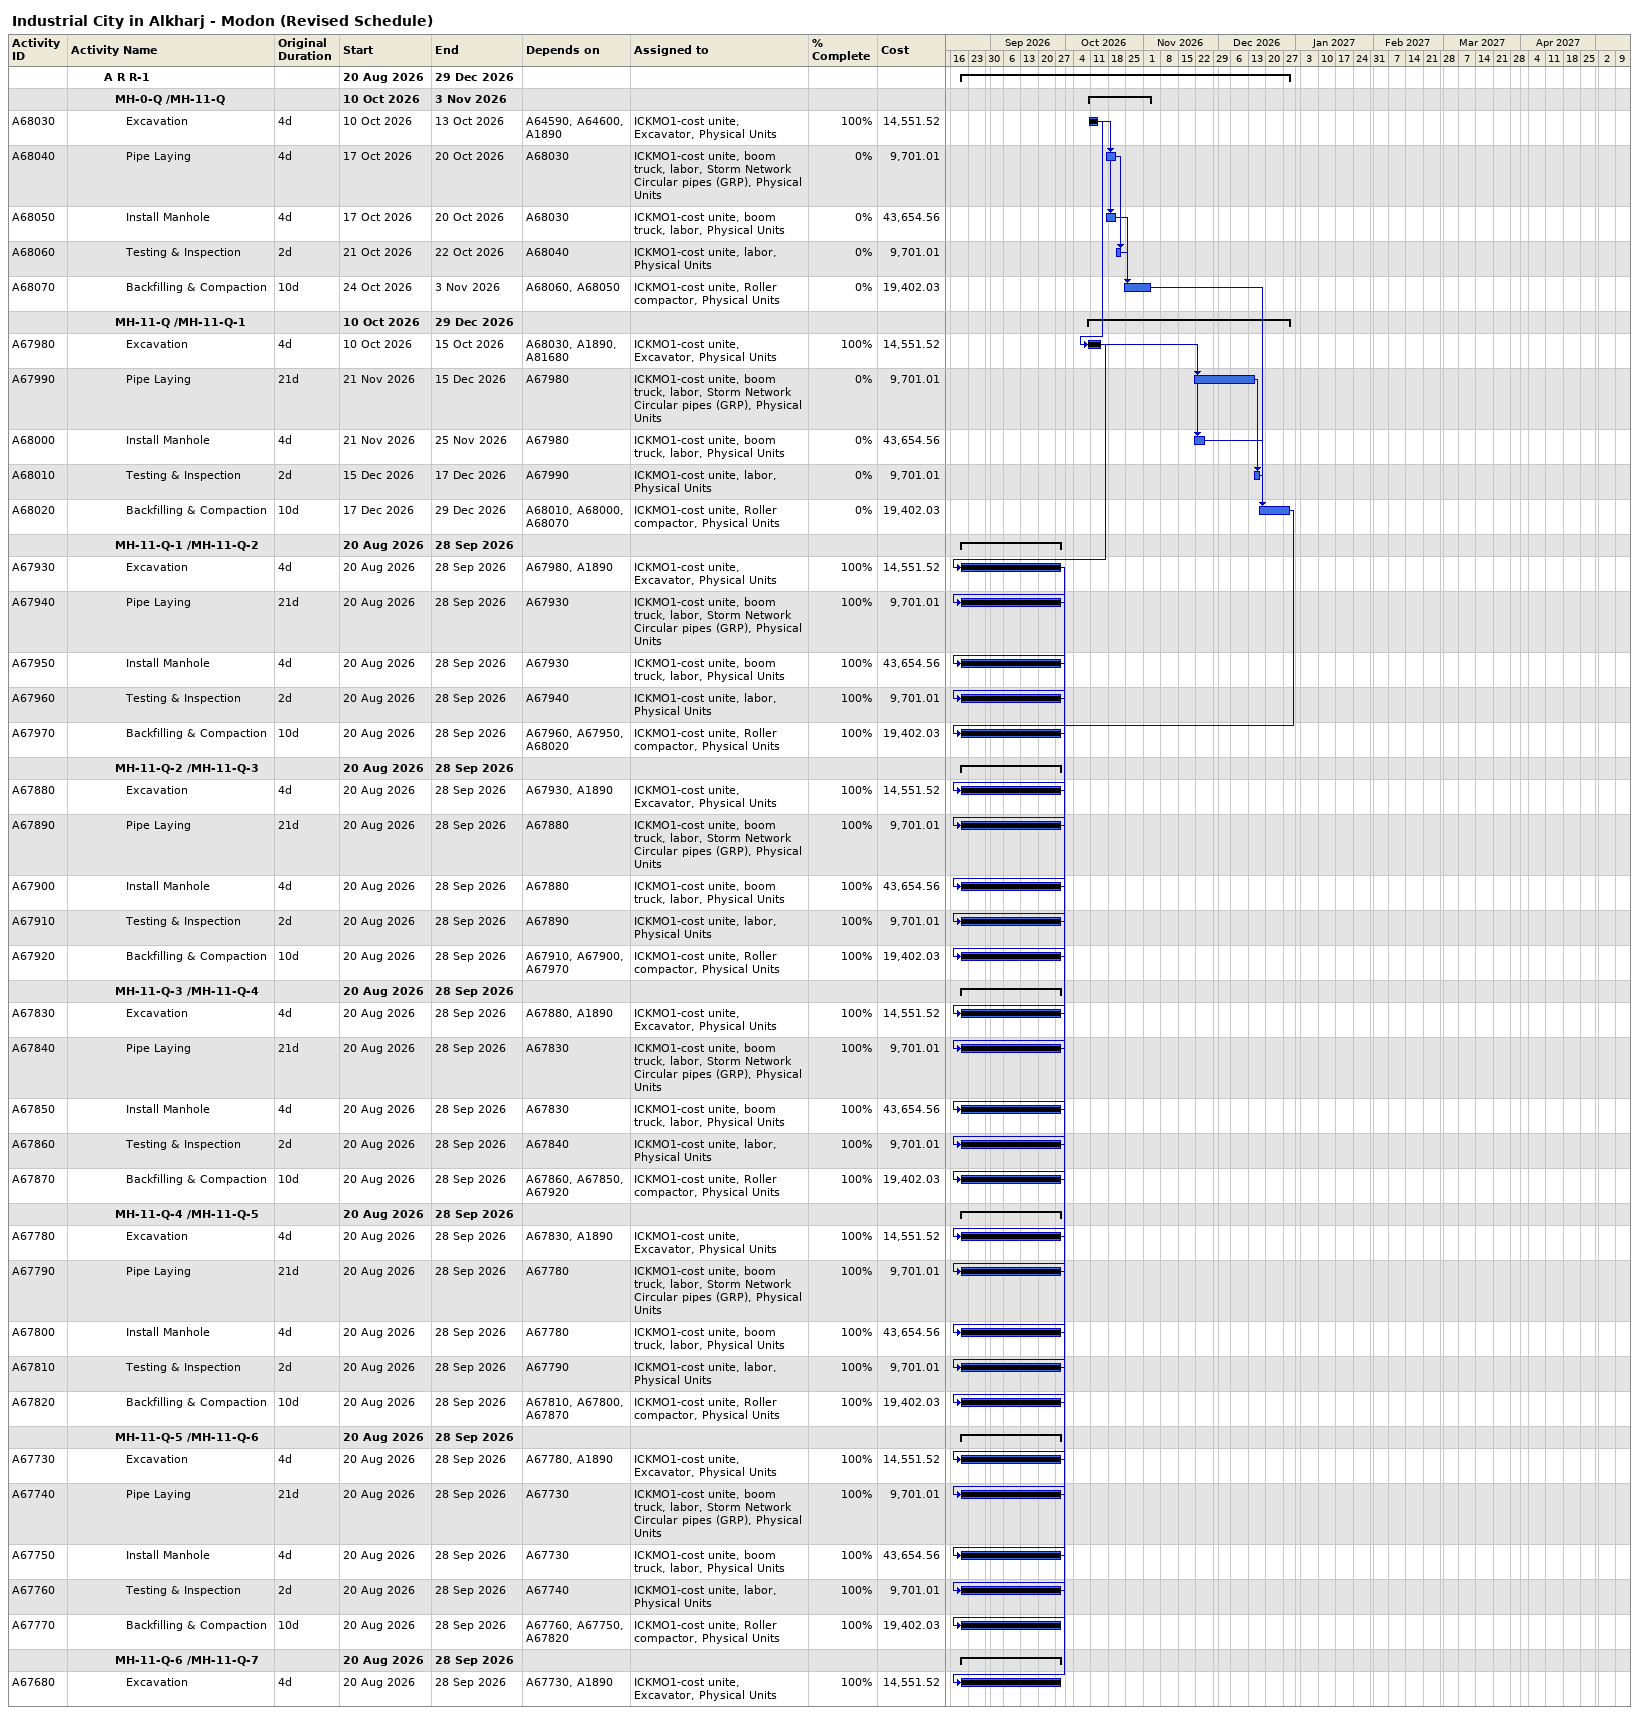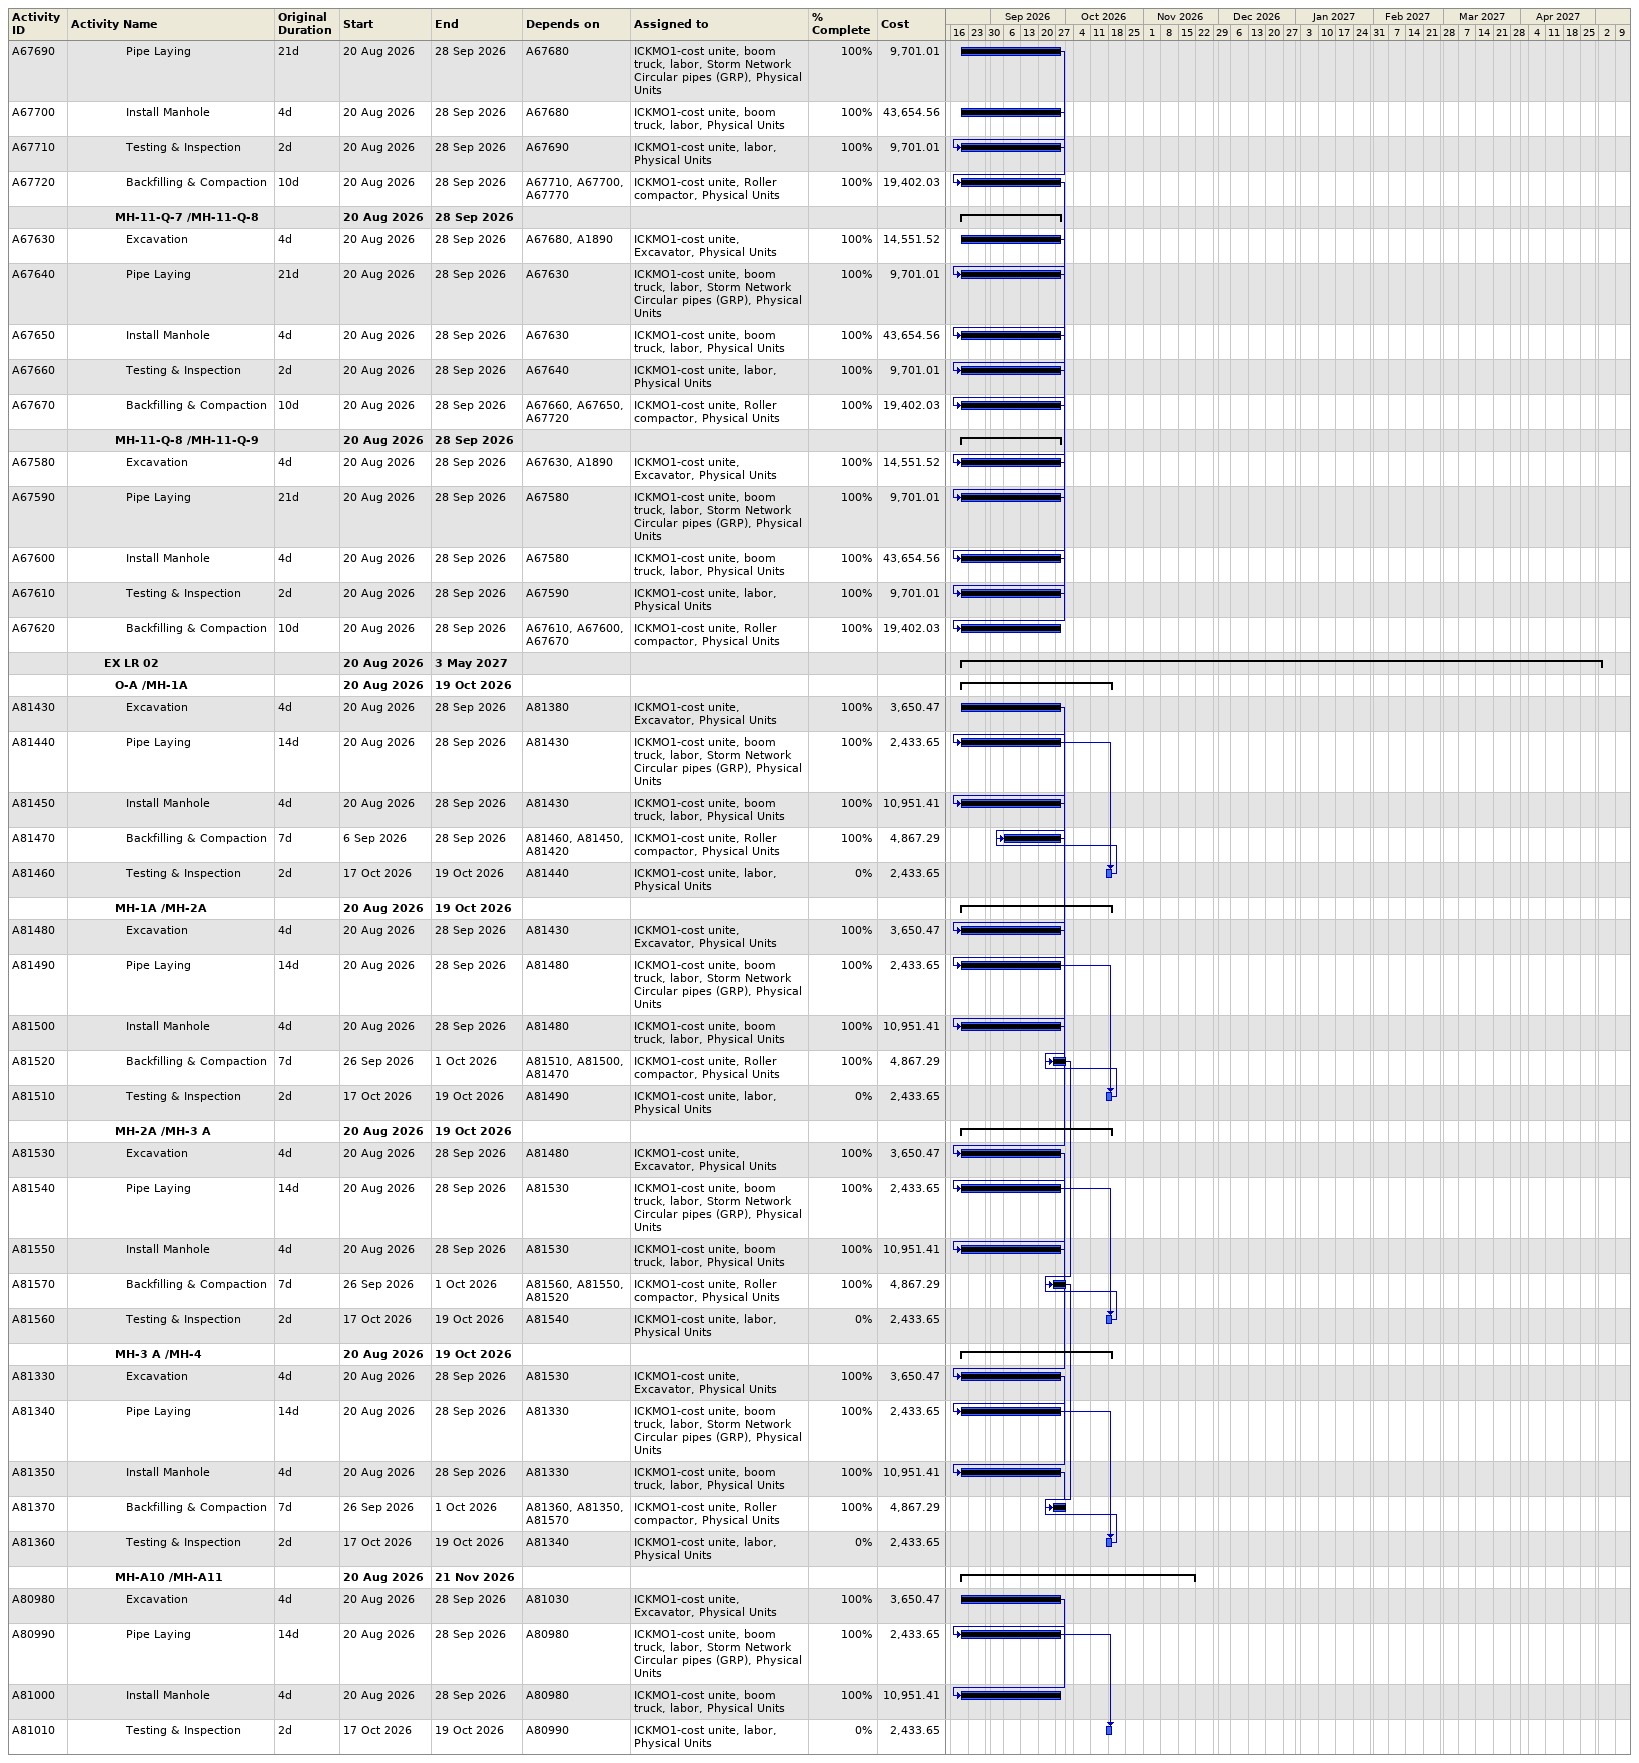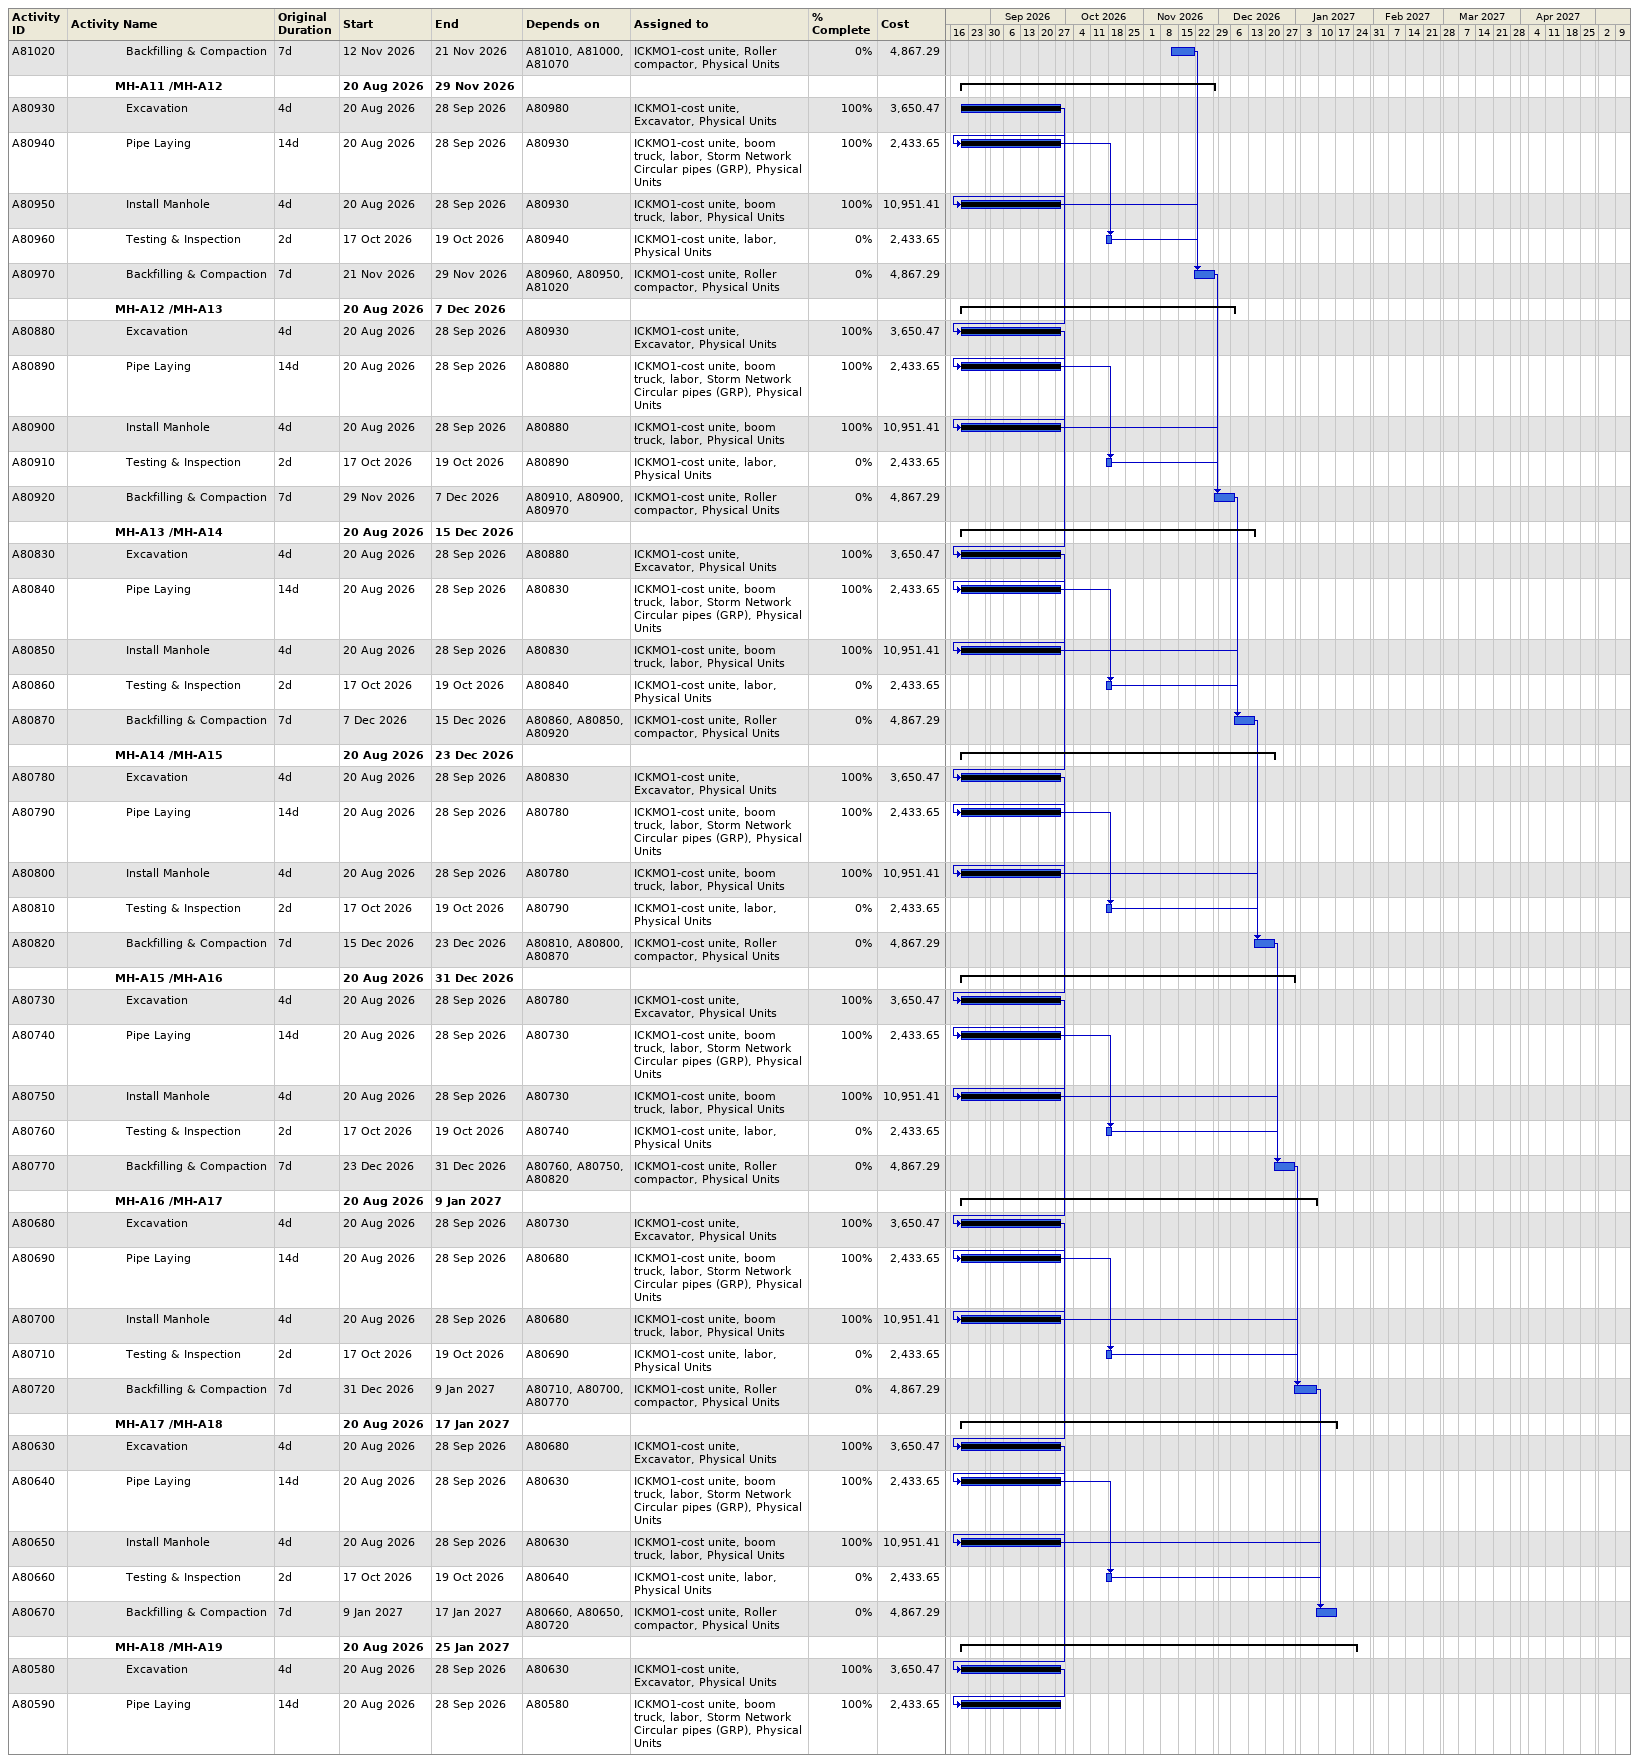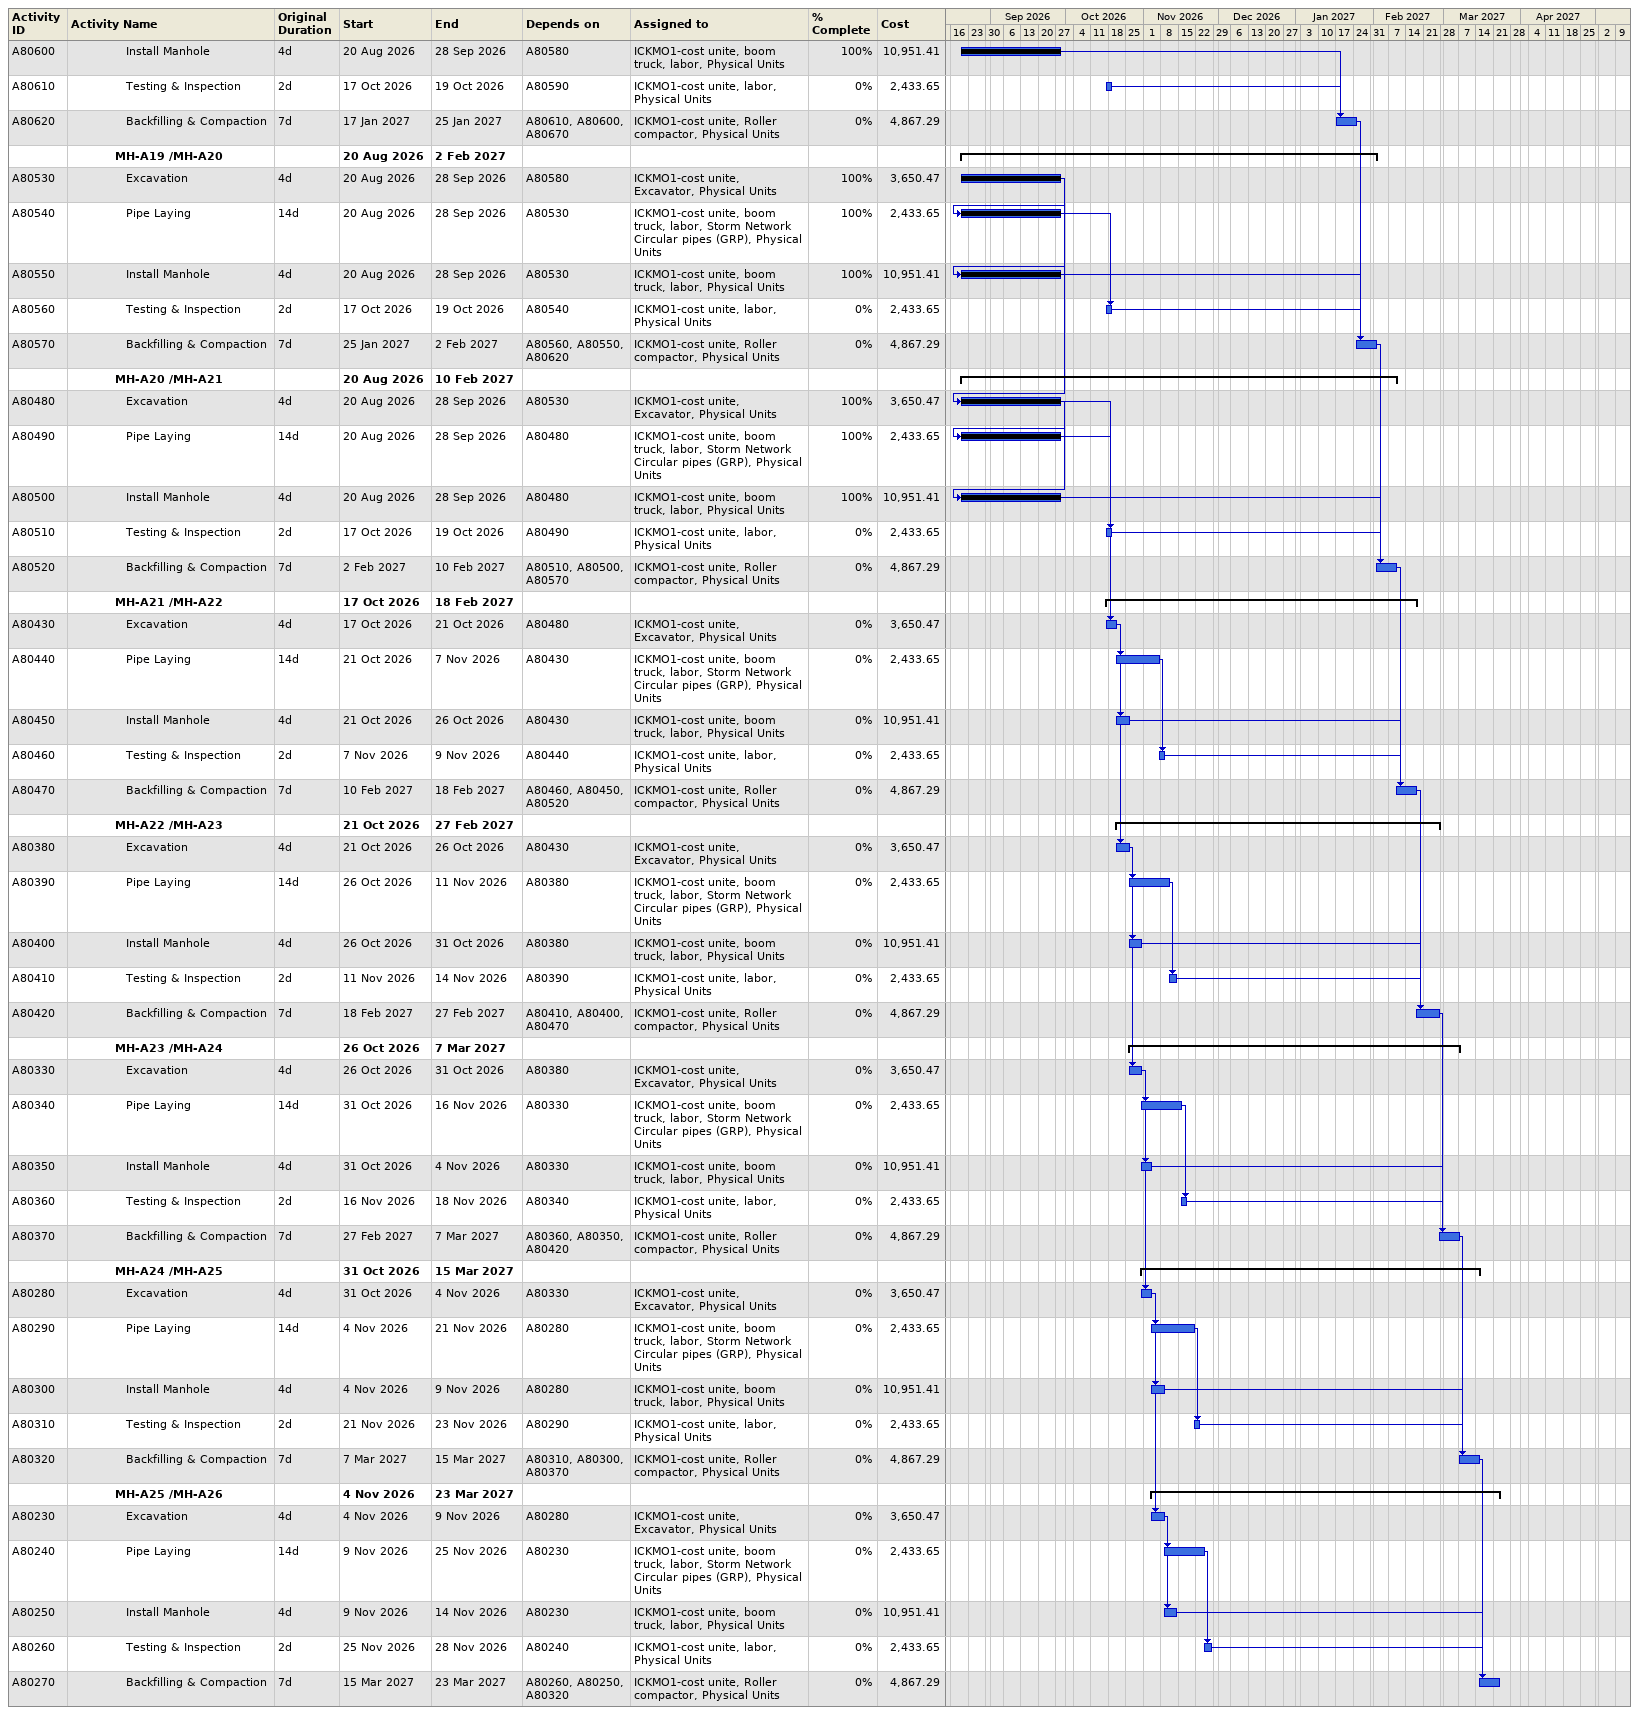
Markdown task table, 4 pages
Industrial City in Alkharj - Modon (Revised Schedule)

| ID | Level | Task | Original duration | Start | Finish | Predecessors | Resources | % complete | Cost |
|---|---|---|---|---|---|---|---|---|---|
|  | 4 | **A R R-1** |  | 2026-08-20 | 2026-12-29 |  |  |  |  |
|  | 5 | **MH-0-Q /MH-11-Q** |  | 2026-10-10 | 2026-11-03 |  |  |  |  |
| A68030 | 6 | Excavation | 4d | 2026-10-10 | 2026-10-13 | A64590, A64600, A1890 | ICKMO1-cost unite, Excavator, Physical Units | 100 | 14551.52 |
| A68040 | 6 | Pipe Laying | 4d | 2026-10-17 | 2026-10-20 | A68030 | ICKMO1-cost unite, boom truck, labor, Storm Network Circular pipes (GRP), Physical Units | 0 | 9701.01 |
| A68050 | 6 | Install Manhole | 4d | 2026-10-17 | 2026-10-20 | A68030 | ICKMO1-cost unite, boom truck, labor, Physical Units | 0 | 43654.56 |
| A68060 | 6 | Testing & Inspection | 2d | 2026-10-21 | 2026-10-22 | A68040 | ICKMO1-cost unite, labor, Physical Units | 0 | 9701.01 |
| A68070 | 6 | Backfilling & Compaction | 10d | 2026-10-24 | 2026-11-03 | A68060, A68050 | ICKMO1-cost unite, Roller compactor, Physical Units | 0 | 19402.03 |
|  | 5 | **MH-11-Q /MH-11-Q-1** |  | 2026-10-10 | 2026-12-29 |  |  |  |  |
| A67980 | 6 | Excavation | 4d | 2026-10-10 | 2026-10-15 | A68030, A1890, A81680 | ICKMO1-cost unite, Excavator, Physical Units | 100 | 14551.52 |
| A67990 | 6 | Pipe Laying | 21d | 2026-11-21 | 2026-12-15 | A67980 | ICKMO1-cost unite, boom truck, labor, Storm Network Circular pipes (GRP), Physical Units | 0 | 9701.01 |
| A68000 | 6 | Install Manhole | 4d | 2026-11-21 | 2026-11-25 | A67980 | ICKMO1-cost unite, boom truck, labor, Physical Units | 0 | 43654.56 |
| A68010 | 6 | Testing & Inspection | 2d | 2026-12-15 | 2026-12-17 | A67990 | ICKMO1-cost unite, labor, Physical Units | 0 | 9701.01 |
| A68020 | 6 | Backfilling & Compaction | 10d | 2026-12-17 | 2026-12-29 | A68010, A68000, A68070 | ICKMO1-cost unite, Roller compactor, Physical Units | 0 | 19402.03 |
|  | 5 | **MH-11-Q-1 /MH-11-Q-2** |  | 2026-08-20 | 2026-09-28 |  |  |  |  |
| A67930 | 6 | Excavation | 4d | 2026-08-20 | 2026-09-28 | A67980, A1890 | ICKMO1-cost unite, Excavator, Physical Units | 100 | 14551.52 |
| A67940 | 6 | Pipe Laying | 21d | 2026-08-20 | 2026-09-28 | A67930 | ICKMO1-cost unite, boom truck, labor, Storm Network Circular pipes (GRP), Physical Units | 100 | 9701.01 |
| A67950 | 6 | Install Manhole | 4d | 2026-08-20 | 2026-09-28 | A67930 | ICKMO1-cost unite, boom truck, labor, Physical Units | 100 | 43654.56 |
| A67960 | 6 | Testing & Inspection | 2d | 2026-08-20 | 2026-09-28 | A67940 | ICKMO1-cost unite, labor, Physical Units | 100 | 9701.01 |
| A67970 | 6 | Backfilling & Compaction | 10d | 2026-08-20 | 2026-09-28 | A67960, A67950, A68020 | ICKMO1-cost unite, Roller compactor, Physical Units | 100 | 19402.03 |
|  | 5 | **MH-11-Q-2 /MH-11-Q-3** |  | 2026-08-20 | 2026-09-28 |  |  |  |  |
| A67880 | 6 | Excavation | 4d | 2026-08-20 | 2026-09-28 | A67930, A1890 | ICKMO1-cost unite, Excavator, Physical Units | 100 | 14551.52 |
| A67890 | 6 | Pipe Laying | 21d | 2026-08-20 | 2026-09-28 | A67880 | ICKMO1-cost unite, boom truck, labor, Storm Network Circular pipes (GRP), Physical Units | 100 | 9701.01 |
| A67900 | 6 | Install Manhole | 4d | 2026-08-20 | 2026-09-28 | A67880 | ICKMO1-cost unite, boom truck, labor, Physical Units | 100 | 43654.56 |
| A67910 | 6 | Testing & Inspection | 2d | 2026-08-20 | 2026-09-28 | A67890 | ICKMO1-cost unite, labor, Physical Units | 100 | 9701.01 |
| A67920 | 6 | Backfilling & Compaction | 10d | 2026-08-20 | 2026-09-28 | A67910, A67900, A67970 | ICKMO1-cost unite, Roller compactor, Physical Units | 100 | 19402.03 |
|  | 5 | **MH-11-Q-3 /MH-11-Q-4** |  | 2026-08-20 | 2026-09-28 |  |  |  |  |
| A67830 | 6 | Excavation | 4d | 2026-08-20 | 2026-09-28 | A67880, A1890 | ICKMO1-cost unite, Excavator, Physical Units | 100 | 14551.52 |
| A67840 | 6 | Pipe Laying | 21d | 2026-08-20 | 2026-09-28 | A67830 | ICKMO1-cost unite, boom truck, labor, Storm Network Circular pipes (GRP), Physical Units | 100 | 9701.01 |
| A67850 | 6 | Install Manhole | 4d | 2026-08-20 | 2026-09-28 | A67830 | ICKMO1-cost unite, boom truck, labor, Physical Units | 100 | 43654.56 |
| A67860 | 6 | Testing & Inspection | 2d | 2026-08-20 | 2026-09-28 | A67840 | ICKMO1-cost unite, labor, Physical Units | 100 | 9701.01 |
| A67870 | 6 | Backfilling & Compaction | 10d | 2026-08-20 | 2026-09-28 | A67860, A67850, A67920 | ICKMO1-cost unite, Roller compactor, Physical Units | 100 | 19402.03 |
|  | 5 | **MH-11-Q-4 /MH-11-Q-5** |  | 2026-08-20 | 2026-09-28 |  |  |  |  |
| A67780 | 6 | Excavation | 4d | 2026-08-20 | 2026-09-28 | A67830, A1890 | ICKMO1-cost unite, Excavator, Physical Units | 100 | 14551.52 |
| A67790 | 6 | Pipe Laying | 21d | 2026-08-20 | 2026-09-28 | A67780 | ICKMO1-cost unite, boom truck, labor, Storm Network Circular pipes (GRP), Physical Units | 100 | 9701.01 |
| A67800 | 6 | Install Manhole | 4d | 2026-08-20 | 2026-09-28 | A67780 | ICKMO1-cost unite, boom truck, labor, Physical Units | 100 | 43654.56 |
| A67810 | 6 | Testing & Inspection | 2d | 2026-08-20 | 2026-09-28 | A67790 | ICKMO1-cost unite, labor, Physical Units | 100 | 9701.01 |
| A67820 | 6 | Backfilling & Compaction | 10d | 2026-08-20 | 2026-09-28 | A67810, A67800, A67870 | ICKMO1-cost unite, Roller compactor, Physical Units | 100 | 19402.03 |
|  | 5 | **MH-11-Q-5 /MH-11-Q-6** |  | 2026-08-20 | 2026-09-28 |  |  |  |  |
| A67730 | 6 | Excavation | 4d | 2026-08-20 | 2026-09-28 | A67780, A1890 | ICKMO1-cost unite, Excavator, Physical Units | 100 | 14551.52 |
| A67740 | 6 | Pipe Laying | 21d | 2026-08-20 | 2026-09-28 | A67730 | ICKMO1-cost unite, boom truck, labor, Storm Network Circular pipes (GRP), Physical Units | 100 | 9701.01 |
| A67750 | 6 | Install Manhole | 4d | 2026-08-20 | 2026-09-28 | A67730 | ICKMO1-cost unite, boom truck, labor, Physical Units | 100 | 43654.56 |
| A67760 | 6 | Testing & Inspection | 2d | 2026-08-20 | 2026-09-28 | A67740 | ICKMO1-cost unite, labor, Physical Units | 100 | 9701.01 |
| A67770 | 6 | Backfilling & Compaction | 10d | 2026-08-20 | 2026-09-28 | A67760, A67750, A67820 | ICKMO1-cost unite, Roller compactor, Physical Units | 100 | 19402.03 |
|  | 5 | **MH-11-Q-6 /MH-11-Q-7** |  | 2026-08-20 | 2026-09-28 |  |  |  |  |
| A67680 | 6 | Excavation | 4d | 2026-08-20 | 2026-09-28 | A67730, A1890 | ICKMO1-cost unite, Excavator, Physical Units | 100 | 14551.52 |
| A67690 | 6 | Pipe Laying | 21d | 2026-08-20 | 2026-09-28 | A67680 | ICKMO1-cost unite, boom truck, labor, Storm Network Circular pipes (GRP), Physical Units | 100 | 9701.01 |
| A67700 | 6 | Install Manhole | 4d | 2026-08-20 | 2026-09-28 | A67680 | ICKMO1-cost unite, boom truck, labor, Physical Units | 100 | 43654.56 |
| A67710 | 6 | Testing & Inspection | 2d | 2026-08-20 | 2026-09-28 | A67690 | ICKMO1-cost unite, labor, Physical Units | 100 | 9701.01 |
| A67720 | 6 | Backfilling & Compaction | 10d | 2026-08-20 | 2026-09-28 | A67710, A67700, A67770 | ICKMO1-cost unite, Roller compactor, Physical Units | 100 | 19402.03 |
|  | 5 | **MH-11-Q-7 /MH-11-Q-8** |  | 2026-08-20 | 2026-09-28 |  |  |  |  |
| A67630 | 6 | Excavation | 4d | 2026-08-20 | 2026-09-28 | A67680, A1890 | ICKMO1-cost unite, Excavator, Physical Units | 100 | 14551.52 |
| A67640 | 6 | Pipe Laying | 21d | 2026-08-20 | 2026-09-28 | A67630 | ICKMO1-cost unite, boom truck, labor, Storm Network Circular pipes (GRP), Physical Units | 100 | 9701.01 |
| A67650 | 6 | Install Manhole | 4d | 2026-08-20 | 2026-09-28 | A67630 | ICKMO1-cost unite, boom truck, labor, Physical Units | 100 | 43654.56 |
| A67660 | 6 | Testing & Inspection | 2d | 2026-08-20 | 2026-09-28 | A67640 | ICKMO1-cost unite, labor, Physical Units | 100 | 9701.01 |
| A67670 | 6 | Backfilling & Compaction | 10d | 2026-08-20 | 2026-09-28 | A67660, A67650, A67720 | ICKMO1-cost unite, Roller compactor, Physical Units | 100 | 19402.03 |
|  | 5 | **MH-11-Q-8 /MH-11-Q-9** |  | 2026-08-20 | 2026-09-28 |  |  |  |  |
| A67580 | 6 | Excavation | 4d | 2026-08-20 | 2026-09-28 | A67630, A1890 | ICKMO1-cost unite, Excavator, Physical Units | 100 | 14551.52 |
| A67590 | 6 | Pipe Laying | 21d | 2026-08-20 | 2026-09-28 | A67580 | ICKMO1-cost unite, boom truck, labor, Storm Network Circular pipes (GRP), Physical Units | 100 | 9701.01 |
| A67600 | 6 | Install Manhole | 4d | 2026-08-20 | 2026-09-28 | A67580 | ICKMO1-cost unite, boom truck, labor, Physical Units | 100 | 43654.56 |
| A67610 | 6 | Testing & Inspection | 2d | 2026-08-20 | 2026-09-28 | A67590 | ICKMO1-cost unite, labor, Physical Units | 100 | 9701.01 |
| A67620 | 6 | Backfilling & Compaction | 10d | 2026-08-20 | 2026-09-28 | A67610, A67600, A67670 | ICKMO1-cost unite, Roller compactor, Physical Units | 100 | 19402.03 |
|  | 4 | **EX LR 02** |  | 2026-08-20 | 2027-05-03 |  |  |  |  |
|  | 5 | **O-A /MH-1A** |  | 2026-08-20 | 2026-10-19 |  |  |  |  |
| A81430 | 6 | Excavation | 4d | 2026-08-20 | 2026-09-28 | A81380 | ICKMO1-cost unite, Excavator, Physical Units | 100 | 3650.47 |
| A81440 | 6 | Pipe Laying | 14d | 2026-08-20 | 2026-09-28 | A81430 | ICKMO1-cost unite, boom truck, labor, Storm Network Circular pipes (GRP), Physical Units | 100 | 2433.65 |
| A81450 | 6 | Install Manhole | 4d | 2026-08-20 | 2026-09-28 | A81430 | ICKMO1-cost unite, boom truck, labor, Physical Units | 100 | 10951.41 |
| A81470 | 6 | Backfilling & Compaction | 7d | 2026-09-06 | 2026-09-28 | A81460, A81450, A81420 | ICKMO1-cost unite, Roller compactor, Physical Units | 100 | 4867.29 |
| A81460 | 6 | Testing & Inspection | 2d | 2026-10-17 | 2026-10-19 | A81440 | ICKMO1-cost unite, labor, Physical Units | 0 | 2433.65 |
|  | 5 | **MH-1A /MH-2A** |  | 2026-08-20 | 2026-10-19 |  |  |  |  |
| A81480 | 6 | Excavation | 4d | 2026-08-20 | 2026-09-28 | A81430 | ICKMO1-cost unite, Excavator, Physical Units | 100 | 3650.47 |
| A81490 | 6 | Pipe Laying | 14d | 2026-08-20 | 2026-09-28 | A81480 | ICKMO1-cost unite, boom truck, labor, Storm Network Circular pipes (GRP), Physical Units | 100 | 2433.65 |
| A81500 | 6 | Install Manhole | 4d | 2026-08-20 | 2026-09-28 | A81480 | ICKMO1-cost unite, boom truck, labor, Physical Units | 100 | 10951.41 |
| A81520 | 6 | Backfilling & Compaction | 7d | 2026-09-26 | 2026-10-01 | A81510, A81500, A81470 | ICKMO1-cost unite, Roller compactor, Physical Units | 100 | 4867.29 |
| A81510 | 6 | Testing & Inspection | 2d | 2026-10-17 | 2026-10-19 | A81490 | ICKMO1-cost unite, labor, Physical Units | 0 | 2433.65 |
|  | 5 | **MH-2A /MH-3 A** |  | 2026-08-20 | 2026-10-19 |  |  |  |  |
| A81530 | 6 | Excavation | 4d | 2026-08-20 | 2026-09-28 | A81480 | ICKMO1-cost unite, Excavator, Physical Units | 100 | 3650.47 |
| A81540 | 6 | Pipe Laying | 14d | 2026-08-20 | 2026-09-28 | A81530 | ICKMO1-cost unite, boom truck, labor, Storm Network Circular pipes (GRP), Physical Units | 100 | 2433.65 |
| A81550 | 6 | Install Manhole | 4d | 2026-08-20 | 2026-09-28 | A81530 | ICKMO1-cost unite, boom truck, labor, Physical Units | 100 | 10951.41 |
| A81570 | 6 | Backfilling & Compaction | 7d | 2026-09-26 | 2026-10-01 | A81560, A81550, A81520 | ICKMO1-cost unite, Roller compactor, Physical Units | 100 | 4867.29 |
| A81560 | 6 | Testing & Inspection | 2d | 2026-10-17 | 2026-10-19 | A81540 | ICKMO1-cost unite, labor, Physical Units | 0 | 2433.65 |
|  | 5 | **MH-3 A /MH-4** |  | 2026-08-20 | 2026-10-19 |  |  |  |  |
| A81330 | 6 | Excavation | 4d | 2026-08-20 | 2026-09-28 | A81530 | ICKMO1-cost unite, Excavator, Physical Units | 100 | 3650.47 |
| A81340 | 6 | Pipe Laying | 14d | 2026-08-20 | 2026-09-28 | A81330 | ICKMO1-cost unite, boom truck, labor, Storm Network Circular pipes (GRP), Physical Units | 100 | 2433.65 |
| A81350 | 6 | Install Manhole | 4d | 2026-08-20 | 2026-09-28 | A81330 | ICKMO1-cost unite, boom truck, labor, Physical Units | 100 | 10951.41 |
| A81370 | 6 | Backfilling & Compaction | 7d | 2026-09-26 | 2026-10-01 | A81360, A81350, A81570 | ICKMO1-cost unite, Roller compactor, Physical Units | 100 | 4867.29 |
| A81360 | 6 | Testing & Inspection | 2d | 2026-10-17 | 2026-10-19 | A81340 | ICKMO1-cost unite, labor, Physical Units | 0 | 2433.65 |
|  | 5 | **MH-A10 /MH-A11** |  | 2026-08-20 | 2026-11-21 |  |  |  |  |
| A80980 | 6 | Excavation | 4d | 2026-08-20 | 2026-09-28 | A81030 | ICKMO1-cost unite, Excavator, Physical Units | 100 | 3650.47 |
| A80990 | 6 | Pipe Laying | 14d | 2026-08-20 | 2026-09-28 | A80980 | ICKMO1-cost unite, boom truck, labor, Storm Network Circular pipes (GRP), Physical Units | 100 | 2433.65 |
| A81000 | 6 | Install Manhole | 4d | 2026-08-20 | 2026-09-28 | A80980 | ICKMO1-cost unite, boom truck, labor, Physical Units | 100 | 10951.41 |
| A81010 | 6 | Testing & Inspection | 2d | 2026-10-17 | 2026-10-19 | A80990 | ICKMO1-cost unite, labor, Physical Units | 0 | 2433.65 |
| A81020 | 6 | Backfilling & Compaction | 7d | 2026-11-12 | 2026-11-21 | A81010, A81000, A81070 | ICKMO1-cost unite, Roller compactor, Physical Units | 0 | 4867.29 |
|  | 5 | **MH-A11 /MH-A12** |  | 2026-08-20 | 2026-11-29 |  |  |  |  |
| A80930 | 6 | Excavation | 4d | 2026-08-20 | 2026-09-28 | A80980 | ICKMO1-cost unite, Excavator, Physical Units | 100 | 3650.47 |
| A80940 | 6 | Pipe Laying | 14d | 2026-08-20 | 2026-09-28 | A80930 | ICKMO1-cost unite, boom truck, labor, Storm Network Circular pipes (GRP), Physical Units | 100 | 2433.65 |
| A80950 | 6 | Install Manhole | 4d | 2026-08-20 | 2026-09-28 | A80930 | ICKMO1-cost unite, boom truck, labor, Physical Units | 100 | 10951.41 |
| A80960 | 6 | Testing & Inspection | 2d | 2026-10-17 | 2026-10-19 | A80940 | ICKMO1-cost unite, labor, Physical Units | 0 | 2433.65 |
| A80970 | 6 | Backfilling & Compaction | 7d | 2026-11-21 | 2026-11-29 | A80960, A80950, A81020 | ICKMO1-cost unite, Roller compactor, Physical Units | 0 | 4867.29 |
|  | 5 | **MH-A12 /MH-A13** |  | 2026-08-20 | 2026-12-07 |  |  |  |  |
| A80880 | 6 | Excavation | 4d | 2026-08-20 | 2026-09-28 | A80930 | ICKMO1-cost unite, Excavator, Physical Units | 100 | 3650.47 |
| A80890 | 6 | Pipe Laying | 14d | 2026-08-20 | 2026-09-28 | A80880 | ICKMO1-cost unite, boom truck, labor, Storm Network Circular pipes (GRP), Physical Units | 100 | 2433.65 |
| A80900 | 6 | Install Manhole | 4d | 2026-08-20 | 2026-09-28 | A80880 | ICKMO1-cost unite, boom truck, labor, Physical Units | 100 | 10951.41 |
| A80910 | 6 | Testing & Inspection | 2d | 2026-10-17 | 2026-10-19 | A80890 | ICKMO1-cost unite, labor, Physical Units | 0 | 2433.65 |
| A80920 | 6 | Backfilling & Compaction | 7d | 2026-11-29 | 2026-12-07 | A80910, A80900, A80970 | ICKMO1-cost unite, Roller compactor, Physical Units | 0 | 4867.29 |
|  | 5 | **MH-A13 /MH-A14** |  | 2026-08-20 | 2026-12-15 |  |  |  |  |
| A80830 | 6 | Excavation | 4d | 2026-08-20 | 2026-09-28 | A80880 | ICKMO1-cost unite, Excavator, Physical Units | 100 | 3650.47 |
| A80840 | 6 | Pipe Laying | 14d | 2026-08-20 | 2026-09-28 | A80830 | ICKMO1-cost unite, boom truck, labor, Storm Network Circular pipes (GRP), Physical Units | 100 | 2433.65 |
| A80850 | 6 | Install Manhole | 4d | 2026-08-20 | 2026-09-28 | A80830 | ICKMO1-cost unite, boom truck, labor, Physical Units | 100 | 10951.41 |
| A80860 | 6 | Testing & Inspection | 2d | 2026-10-17 | 2026-10-19 | A80840 | ICKMO1-cost unite, labor, Physical Units | 0 | 2433.65 |
| A80870 | 6 | Backfilling & Compaction | 7d | 2026-12-07 | 2026-12-15 | A80860, A80850, A80920 | ICKMO1-cost unite, Roller compactor, Physical Units | 0 | 4867.29 |
|  | 5 | **MH-A14 /MH-A15** |  | 2026-08-20 | 2026-12-23 |  |  |  |  |
| A80780 | 6 | Excavation | 4d | 2026-08-20 | 2026-09-28 | A80830 | ICKMO1-cost unite, Excavator, Physical Units | 100 | 3650.47 |
| A80790 | 6 | Pipe Laying | 14d | 2026-08-20 | 2026-09-28 | A80780 | ICKMO1-cost unite, boom truck, labor, Storm Network Circular pipes (GRP), Physical Units | 100 | 2433.65 |
| A80800 | 6 | Install Manhole | 4d | 2026-08-20 | 2026-09-28 | A80780 | ICKMO1-cost unite, boom truck, labor, Physical Units | 100 | 10951.41 |
| A80810 | 6 | Testing & Inspection | 2d | 2026-10-17 | 2026-10-19 | A80790 | ICKMO1-cost unite, labor, Physical Units | 0 | 2433.65 |
| A80820 | 6 | Backfilling & Compaction | 7d | 2026-12-15 | 2026-12-23 | A80810, A80800, A80870 | ICKMO1-cost unite, Roller compactor, Physical Units | 0 | 4867.29 |
|  | 5 | **MH-A15 /MH-A16** |  | 2026-08-20 | 2026-12-31 |  |  |  |  |
| A80730 | 6 | Excavation | 4d | 2026-08-20 | 2026-09-28 | A80780 | ICKMO1-cost unite, Excavator, Physical Units | 100 | 3650.47 |
| A80740 | 6 | Pipe Laying | 14d | 2026-08-20 | 2026-09-28 | A80730 | ICKMO1-cost unite, boom truck, labor, Storm Network Circular pipes (GRP), Physical Units | 100 | 2433.65 |
| A80750 | 6 | Install Manhole | 4d | 2026-08-20 | 2026-09-28 | A80730 | ICKMO1-cost unite, boom truck, labor, Physical Units | 100 | 10951.41 |
| A80760 | 6 | Testing & Inspection | 2d | 2026-10-17 | 2026-10-19 | A80740 | ICKMO1-cost unite, labor, Physical Units | 0 | 2433.65 |
| A80770 | 6 | Backfilling & Compaction | 7d | 2026-12-23 | 2026-12-31 | A80760, A80750, A80820 | ICKMO1-cost unite, Roller compactor, Physical Units | 0 | 4867.29 |
|  | 5 | **MH-A16 /MH-A17** |  | 2026-08-20 | 2027-01-09 |  |  |  |  |
| A80680 | 6 | Excavation | 4d | 2026-08-20 | 2026-09-28 | A80730 | ICKMO1-cost unite, Excavator, Physical Units | 100 | 3650.47 |
| A80690 | 6 | Pipe Laying | 14d | 2026-08-20 | 2026-09-28 | A80680 | ICKMO1-cost unite, boom truck, labor, Storm Network Circular pipes (GRP), Physical Units | 100 | 2433.65 |
| A80700 | 6 | Install Manhole | 4d | 2026-08-20 | 2026-09-28 | A80680 | ICKMO1-cost unite, boom truck, labor, Physical Units | 100 | 10951.41 |
| A80710 | 6 | Testing & Inspection | 2d | 2026-10-17 | 2026-10-19 | A80690 | ICKMO1-cost unite, labor, Physical Units | 0 | 2433.65 |
| A80720 | 6 | Backfilling & Compaction | 7d | 2026-12-31 | 2027-01-09 | A80710, A80700, A80770 | ICKMO1-cost unite, Roller compactor, Physical Units | 0 | 4867.29 |
|  | 5 | **MH-A17 /MH-A18** |  | 2026-08-20 | 2027-01-17 |  |  |  |  |
| A80630 | 6 | Excavation | 4d | 2026-08-20 | 2026-09-28 | A80680 | ICKMO1-cost unite, Excavator, Physical Units | 100 | 3650.47 |
| A80640 | 6 | Pipe Laying | 14d | 2026-08-20 | 2026-09-28 | A80630 | ICKMO1-cost unite, boom truck, labor, Storm Network Circular pipes (GRP), Physical Units | 100 | 2433.65 |
| A80650 | 6 | Install Manhole | 4d | 2026-08-20 | 2026-09-28 | A80630 | ICKMO1-cost unite, boom truck, labor, Physical Units | 100 | 10951.41 |
| A80660 | 6 | Testing & Inspection | 2d | 2026-10-17 | 2026-10-19 | A80640 | ICKMO1-cost unite, labor, Physical Units | 0 | 2433.65 |
| A80670 | 6 | Backfilling & Compaction | 7d | 2027-01-09 | 2027-01-17 | A80660, A80650, A80720 | ICKMO1-cost unite, Roller compactor, Physical Units | 0 | 4867.29 |
|  | 5 | **MH-A18 /MH-A19** |  | 2026-08-20 | 2027-01-25 |  |  |  |  |
| A80580 | 6 | Excavation | 4d | 2026-08-20 | 2026-09-28 | A80630 | ICKMO1-cost unite, Excavator, Physical Units | 100 | 3650.47 |
| A80590 | 6 | Pipe Laying | 14d | 2026-08-20 | 2026-09-28 | A80580 | ICKMO1-cost unite, boom truck, labor, Storm Network Circular pipes (GRP), Physical Units | 100 | 2433.65 |
| A80600 | 6 | Install Manhole | 4d | 2026-08-20 | 2026-09-28 | A80580 | ICKMO1-cost unite, boom truck, labor, Physical Units | 100 | 10951.41 |
| A80610 | 6 | Testing & Inspection | 2d | 2026-10-17 | 2026-10-19 | A80590 | ICKMO1-cost unite, labor, Physical Units | 0 | 2433.65 |
| A80620 | 6 | Backfilling & Compaction | 7d | 2027-01-17 | 2027-01-25 | A80610, A80600, A80670 | ICKMO1-cost unite, Roller compactor, Physical Units | 0 | 4867.29 |
|  | 5 | **MH-A19 /MH-A20** |  | 2026-08-20 | 2027-02-02 |  |  |  |  |
| A80530 | 6 | Excavation | 4d | 2026-08-20 | 2026-09-28 | A80580 | ICKMO1-cost unite, Excavator, Physical Units | 100 | 3650.47 |
| A80540 | 6 | Pipe Laying | 14d | 2026-08-20 | 2026-09-28 | A80530 | ICKMO1-cost unite, boom truck, labor, Storm Network Circular pipes (GRP), Physical Units | 100 | 2433.65 |
| A80550 | 6 | Install Manhole | 4d | 2026-08-20 | 2026-09-28 | A80530 | ICKMO1-cost unite, boom truck, labor, Physical Units | 100 | 10951.41 |
| A80560 | 6 | Testing & Inspection | 2d | 2026-10-17 | 2026-10-19 | A80540 | ICKMO1-cost unite, labor, Physical Units | 0 | 2433.65 |
| A80570 | 6 | Backfilling & Compaction | 7d | 2027-01-25 | 2027-02-02 | A80560, A80550, A80620 | ICKMO1-cost unite, Roller compactor, Physical Units | 0 | 4867.29 |
|  | 5 | **MH-A20 /MH-A21** |  | 2026-08-20 | 2027-02-10 |  |  |  |  |
| A80480 | 6 | Excavation | 4d | 2026-08-20 | 2026-09-28 | A80530 | ICKMO1-cost unite, Excavator, Physical Units | 100 | 3650.47 |
| A80490 | 6 | Pipe Laying | 14d | 2026-08-20 | 2026-09-28 | A80480 | ICKMO1-cost unite, boom truck, labor, Storm Network Circular pipes (GRP), Physical Units | 100 | 2433.65 |
| A80500 | 6 | Install Manhole | 4d | 2026-08-20 | 2026-09-28 | A80480 | ICKMO1-cost unite, boom truck, labor, Physical Units | 100 | 10951.41 |
| A80510 | 6 | Testing & Inspection | 2d | 2026-10-17 | 2026-10-19 | A80490 | ICKMO1-cost unite, labor, Physical Units | 0 | 2433.65 |
| A80520 | 6 | Backfilling & Compaction | 7d | 2027-02-02 | 2027-02-10 | A80510, A80500, A80570 | ICKMO1-cost unite, Roller compactor, Physical Units | 0 | 4867.29 |
|  | 5 | **MH-A21 /MH-A22** |  | 2026-10-17 | 2027-02-18 |  |  |  |  |
| A80430 | 6 | Excavation | 4d | 2026-10-17 | 2026-10-21 | A80480 | ICKMO1-cost unite, Excavator, Physical Units | 0 | 3650.47 |
| A80440 | 6 | Pipe Laying | 14d | 2026-10-21 | 2026-11-07 | A80430 | ICKMO1-cost unite, boom truck, labor, Storm Network Circular pipes (GRP), Physical Units | 0 | 2433.65 |
| A80450 | 6 | Install Manhole | 4d | 2026-10-21 | 2026-10-26 | A80430 | ICKMO1-cost unite, boom truck, labor, Physical Units | 0 | 10951.41 |
| A80460 | 6 | Testing & Inspection | 2d | 2026-11-07 | 2026-11-09 | A80440 | ICKMO1-cost unite, labor, Physical Units | 0 | 2433.65 |
| A80470 | 6 | Backfilling & Compaction | 7d | 2027-02-10 | 2027-02-18 | A80460, A80450, A80520 | ICKMO1-cost unite, Roller compactor, Physical Units | 0 | 4867.29 |
|  | 5 | **MH-A22 /MH-A23** |  | 2026-10-21 | 2027-02-27 |  |  |  |  |
| A80380 | 6 | Excavation | 4d | 2026-10-21 | 2026-10-26 | A80430 | ICKMO1-cost unite, Excavator, Physical Units | 0 | 3650.47 |
| A80390 | 6 | Pipe Laying | 14d | 2026-10-26 | 2026-11-11 | A80380 | ICKMO1-cost unite, boom truck, labor, Storm Network Circular pipes (GRP), Physical Units | 0 | 2433.65 |
| A80400 | 6 | Install Manhole | 4d | 2026-10-26 | 2026-10-31 | A80380 | ICKMO1-cost unite, boom truck, labor, Physical Units | 0 | 10951.41 |
| A80410 | 6 | Testing & Inspection | 2d | 2026-11-11 | 2026-11-14 | A80390 | ICKMO1-cost unite, labor, Physical Units | 0 | 2433.65 |
| A80420 | 6 | Backfilling & Compaction | 7d | 2027-02-18 | 2027-02-27 | A80410, A80400, A80470 | ICKMO1-cost unite, Roller compactor, Physical Units | 0 | 4867.29 |
|  | 5 | **MH-A23 /MH-A24** |  | 2026-10-26 | 2027-03-07 |  |  |  |  |
| A80330 | 6 | Excavation | 4d | 2026-10-26 | 2026-10-31 | A80380 | ICKMO1-cost unite, Excavator, Physical Units | 0 | 3650.47 |
| A80340 | 6 | Pipe Laying | 14d | 2026-10-31 | 2026-11-16 | A80330 | ICKMO1-cost unite, boom truck, labor, Storm Network Circular pipes (GRP), Physical Units | 0 | 2433.65 |
| A80350 | 6 | Install Manhole | 4d | 2026-10-31 | 2026-11-04 | A80330 | ICKMO1-cost unite, boom truck, labor, Physical Units | 0 | 10951.41 |
| A80360 | 6 | Testing & Inspection | 2d | 2026-11-16 | 2026-11-18 | A80340 | ICKMO1-cost unite, labor, Physical Units | 0 | 2433.65 |
| A80370 | 6 | Backfilling & Compaction | 7d | 2027-02-27 | 2027-03-07 | A80360, A80350, A80420 | ICKMO1-cost unite, Roller compactor, Physical Units | 0 | 4867.29 |
|  | 5 | **MH-A24 /MH-A25** |  | 2026-10-31 | 2027-03-15 |  |  |  |  |
| A80280 | 6 | Excavation | 4d | 2026-10-31 | 2026-11-04 | A80330 | ICKMO1-cost unite, Excavator, Physical Units | 0 | 3650.47 |
| A80290 | 6 | Pipe Laying | 14d | 2026-11-04 | 2026-11-21 | A80280 | ICKMO1-cost unite, boom truck, labor, Storm Network Circular pipes (GRP), Physical Units | 0 | 2433.65 |
| A80300 | 6 | Install Manhole | 4d | 2026-11-04 | 2026-11-09 | A80280 | ICKMO1-cost unite, boom truck, labor, Physical Units | 0 | 10951.41 |
| A80310 | 6 | Testing & Inspection | 2d | 2026-11-21 | 2026-11-23 | A80290 | ICKMO1-cost unite, labor, Physical Units | 0 | 2433.65 |
| A80320 | 6 | Backfilling & Compaction | 7d | 2027-03-07 | 2027-03-15 | A80310, A80300, A80370 | ICKMO1-cost unite, Roller compactor, Physical Units | 0 | 4867.29 |
|  | 5 | **MH-A25 /MH-A26** |  | 2026-11-04 | 2027-03-23 |  |  |  |  |
| A80230 | 6 | Excavation | 4d | 2026-11-04 | 2026-11-09 | A80280 | ICKMO1-cost unite, Excavator, Physical Units | 0 | 3650.47 |
| A80240 | 6 | Pipe Laying | 14d | 2026-11-09 | 2026-11-25 | A80230 | ICKMO1-cost unite, boom truck, labor, Storm Network Circular pipes (GRP), Physical Units | 0 | 2433.65 |
| A80250 | 6 | Install Manhole | 4d | 2026-11-09 | 2026-11-14 | A80230 | ICKMO1-cost unite, boom truck, labor, Physical Units | 0 | 10951.41 |
| A80260 | 6 | Testing & Inspection | 2d | 2026-11-25 | 2026-11-28 | A80240 | ICKMO1-cost unite, labor, Physical Units | 0 | 2433.65 |
| A80270 | 6 | Backfilling & Compaction | 7d | 2027-03-15 | 2027-03-23 | A80260, A80250, A80320 | ICKMO1-cost unite, Roller compactor, Physical Units | 0 | 4867.29 |
